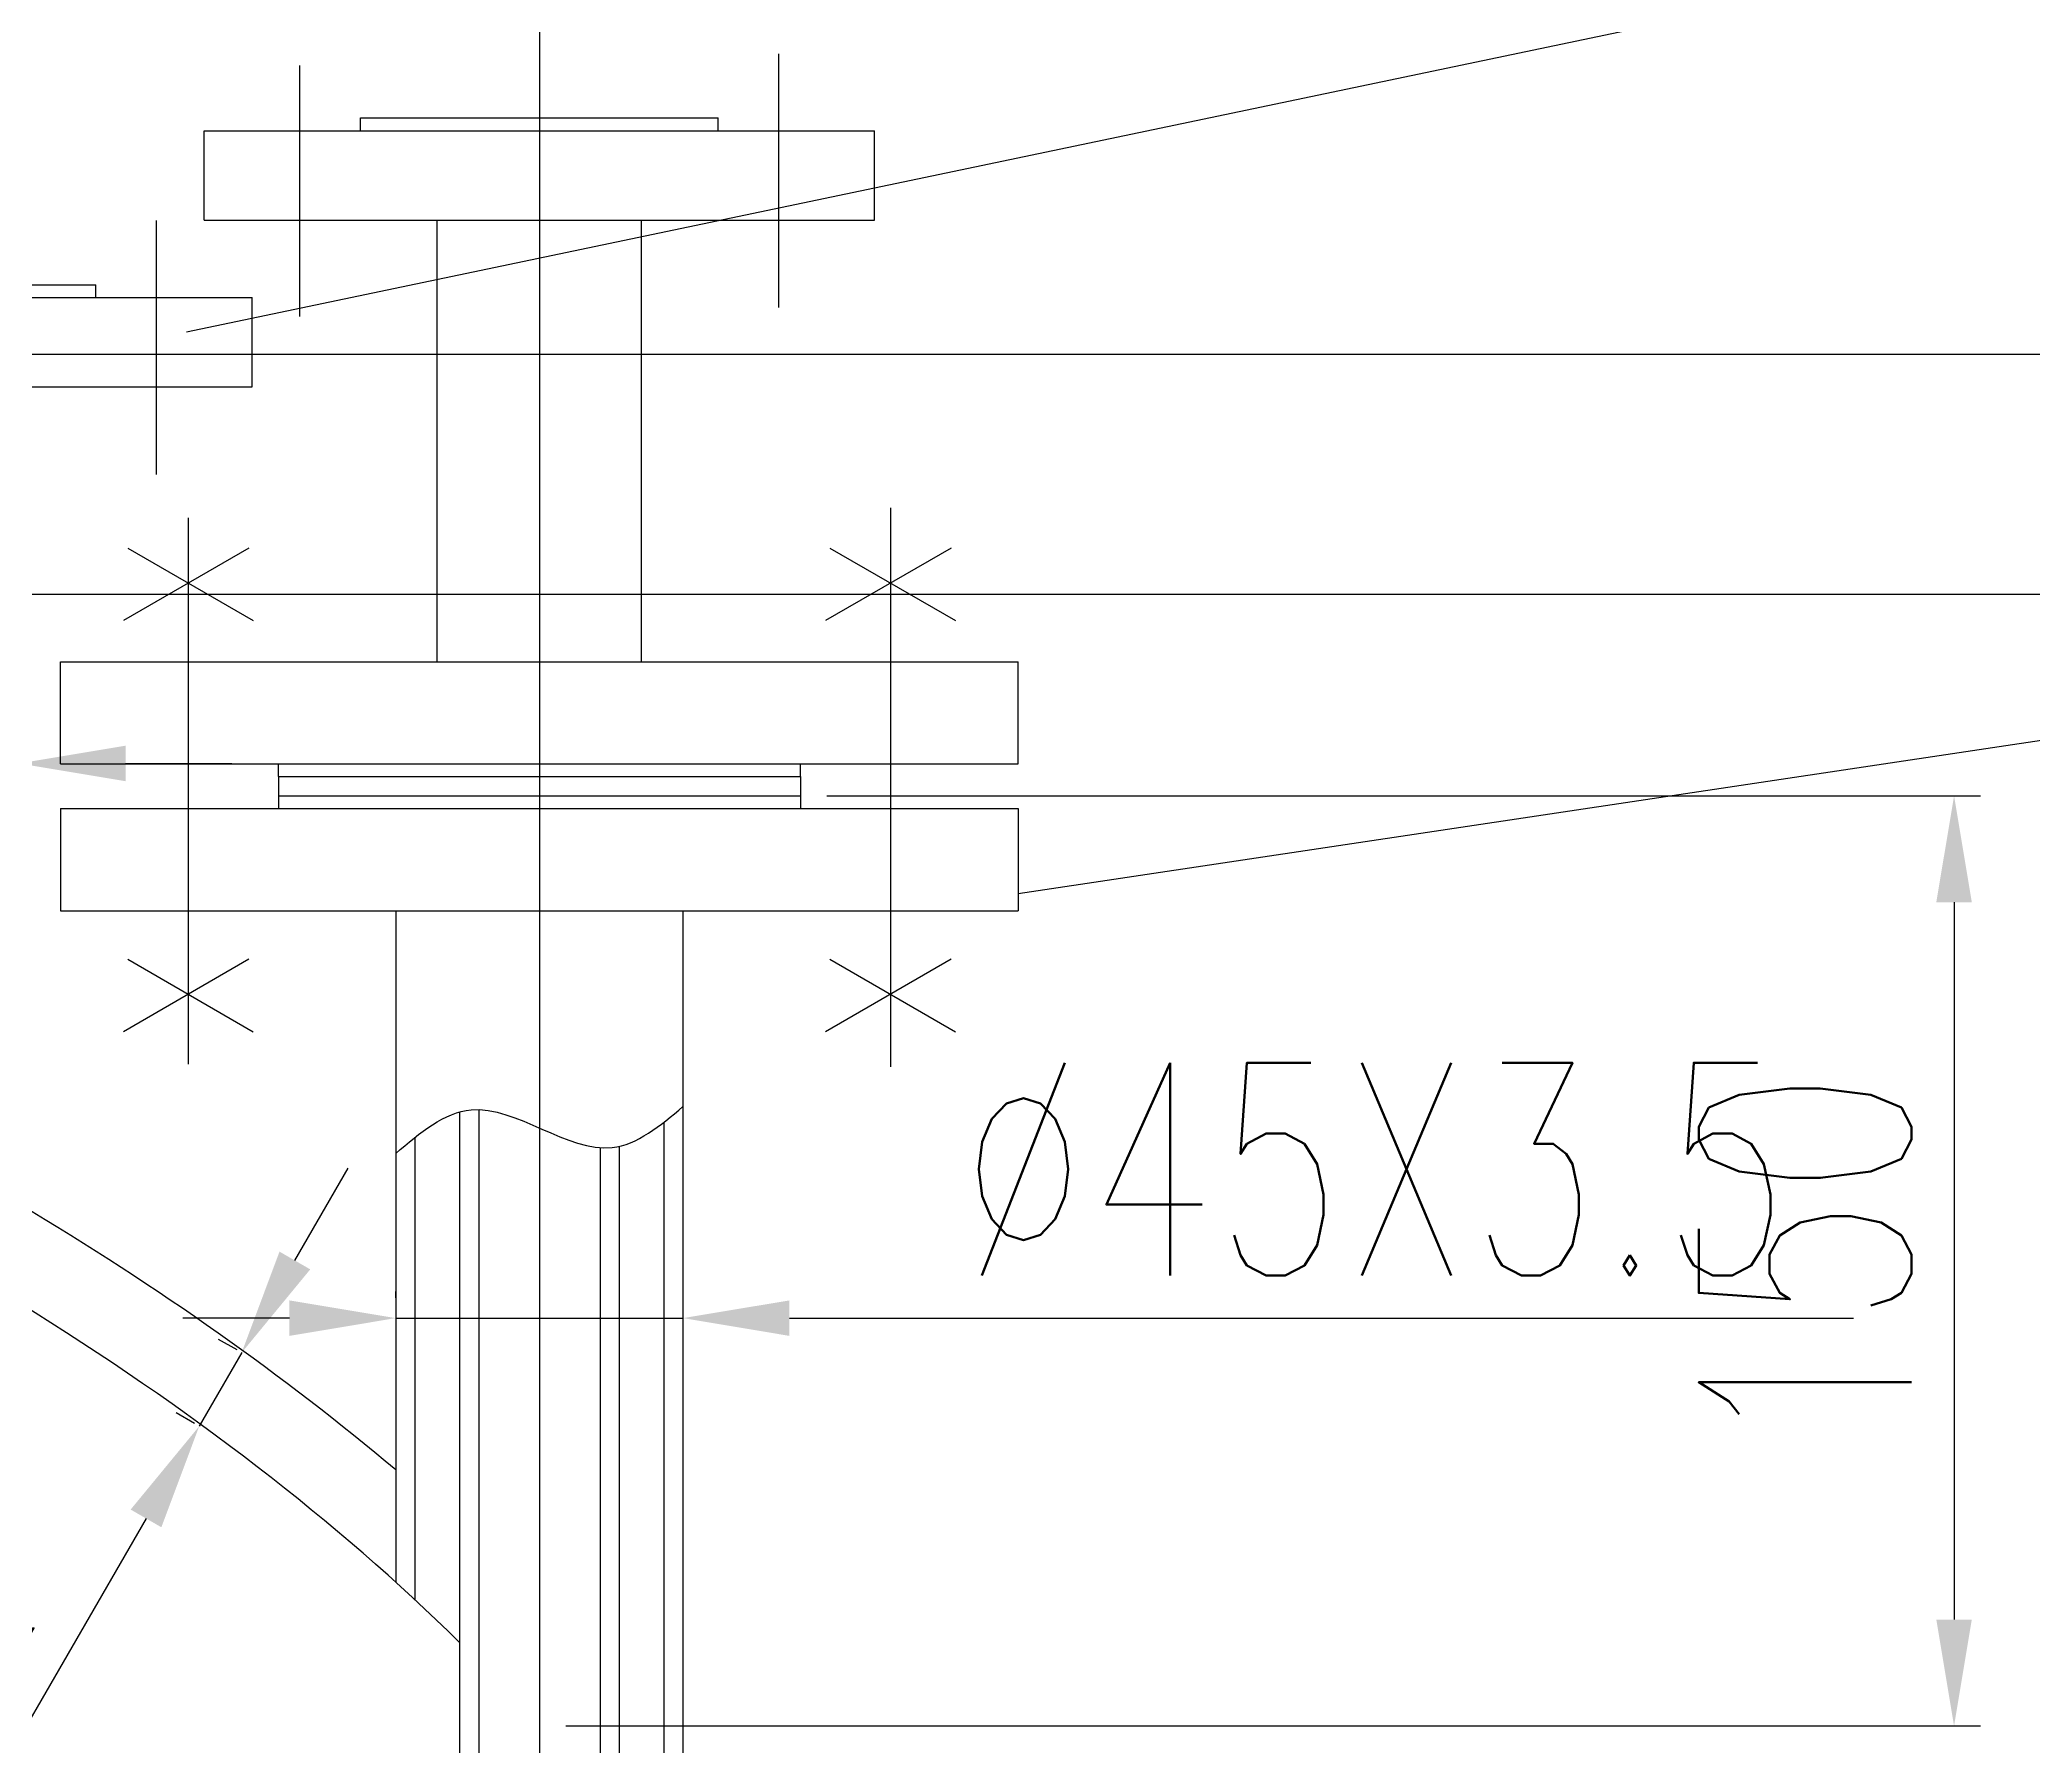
# Model space of a CAD drawing. Extents: x 174 to 768, y -773 to 68.
# Drawn here: x 418.7 to 465.51, y -183.38 to -143.32 of the extents above; entities that cross this region are included whole.
import ezdxf

# ---------------------------------------------------------------- set-up
doc = ezdxf.new("R2010")
doc.units = 0
doc.header["$MEASUREMENT"] = 0
doc.layers.get('DEFPOINTS').update_dxf_attribs({"linetype": 'CONTINUOUS', "lineweight": 30})
doc.layers.add('DIM', color=7, linetype='CONTINUOUS')
doc.styles.add('HZ5', font='romans.shx', dxfattribs={"width": 0.7, "height": 5, "bigfont": 'hztxt.shx'})
doc.dimstyles.new('机械制图iso', dxfattribs={"dimscale": 0, "dimtxt": 0.18, "dimasz": 2.5, "dimexe": 0.625, "dimexo": 0.625, "dimgap": 1, "dimtad": 1, "dimdec": 4, "dimzin": 0, "dimdsep": 46, "dimtxsty": 'HZ5', "dimcen": 0, "dimadec": 0, "dimazin": 0, "dimtfac": 1, "dimtdec": 4, "dimtmove": 0, "dimatfit": 2, "dimfxl": 0, "dimtolj": 1, "dimtzin": 0, "dimarcsym": 0})

# ---------------------------------------------------------------- blocks, each defined once
blk = doc.blocks.new('*D35')
at = {"layer": 'DEFPOINTS', "color": 0}
for p in [(382.813, -150.704), (440.413, -207.34), (492.811, -207.34)]:
    blk.add_point(p, dxfattribs=at)
at = {"layer": 'DIM', "color": 0, "lineweight": -2}
for p, q in [((383.438, -150.704), (493.436, -150.704)), ((492.811, -153.204), (492.811, -204.84)), ((441.038, -207.34), (493.436, -207.34))]:
    blk.add_line(p, q, dxfattribs=at)
at = {"layer": 'DIM', "color": 0}
for points in [[(492.394, -153.204), (493.228, -153.204), (492.811, -150.704)], [(492.394, -204.84), (493.228, -204.84), (492.811, -207.34)]]:
    blk.add_solid(points, dxfattribs=at)
at = {"layer": 'DIM', "color": 0, "insert": (489.311, -179.022), "char_height": 5, "attachment_point": 5, "rotation": 90, "style": 'HZ5'}
blk.add_mtext('\\A1;377', dxfattribs=at)
blk = doc.blocks.new('*D37')
at = {"layer": 'DEFPOINTS', "color": 0}
for p in [(413.413, -160.32), (413.413, -160.817), (418.213, -160.817)]:
    blk.add_point(p, dxfattribs=at)
at = {"layer": 'DIM', "color": 0, "lineweight": -2}
for p, q in [((413.413, -160.192), (413.413, -159.695)), ((418.213, -160.192), (418.213, -159.695)), ((410.913, -160.32), (390.913, -160.32)), ((418.213, -160.32), (413.413, -160.32)), ((420.713, -160.32), (423.213, -160.32))]:
    blk.add_line(p, q, dxfattribs=at)
at = {"layer": 'DIM', "color": 0}
for points in [[(410.913, -159.903), (410.913, -160.737), (413.413, -160.32)], [(420.713, -159.903), (420.713, -160.737), (418.213, -160.32)]]:
    blk.add_solid(points, dxfattribs=at)
at = {"layer": 'DIM', "color": 0, "insert": (399.663, -156.82), "char_height": 5, "attachment_point": 5, "style": 'HZ5'}
blk.add_mtext('\\A1;%%C32X3', dxfattribs=at)
blk = doc.blocks.new('*D41')
at = {"layer": 'DEFPOINTS', "color": 0}
for p in [(427.063, -173.499), (433.813, -173.35), (433.813, -173.499)]:
    blk.add_point(p, dxfattribs=at)
at = {"layer": 'DIM', "color": 0, "lineweight": -2}
for p, q in [((427.063, -172.874), (427.063, -172.725)), ((433.813, -172.874), (433.813, -172.725)), ((424.563, -173.35), (422.063, -173.35)), ((427.063, -173.35), (433.813, -173.35)), ((436.313, -173.35), (461.313, -173.35))]:
    blk.add_line(p, q, dxfattribs=at)
at = {"layer": 'DIM', "color": 0}
for points in [[(424.563, -172.934), (424.563, -173.767), (427.063, -173.35)], [(436.313, -172.934), (436.313, -173.767), (433.813, -173.35)]]:
    blk.add_solid(points, dxfattribs=at)
at = {"layer": 'DIM', "color": 0, "insert": (450.063, -169.85), "char_height": 5, "attachment_point": 5, "style": 'HZ5'}
blk.add_mtext('\\A1;%%c45X3.5', dxfattribs=at)
blk = doc.blocks.new('*D40')
at = {"layer": 'DEFPOINTS', "color": 0}
for p in [(436.571, -161.08), (430.438, -182.931), (463.68, -182.931)]:
    blk.add_point(p, dxfattribs=at)
at = {"layer": 'DIM', "color": 0, "lineweight": -2}
for p, q in [((437.196, -161.08), (464.305, -161.08)), ((463.68, -163.58), (463.68, -180.431)), ((431.063, -182.931), (464.305, -182.931))]:
    blk.add_line(p, q, dxfattribs=at)
at = {"layer": 'DIM', "color": 0}
for points in [[(463.263, -163.58), (464.097, -163.58), (463.68, -161.08)], [(463.263, -180.431), (464.097, -180.431), (463.68, -182.931)]]:
    blk.add_solid(points, dxfattribs=at)
at = {"layer": 'DIM', "color": 0, "insert": (460.18, -172.006), "char_height": 5, "attachment_point": 5, "rotation": 90, "style": 'HZ5'}
blk.add_mtext('\\A1;150', dxfattribs=at)
blk = doc.blocks.new('*D53')
at = {"layer": 'DEFPOINTS', "color": 0}
for p in [(348.313, -156.34), (440.413, -207.34), (478.158, -207.34)]:
    blk.add_point(p, dxfattribs=at)
at = {"layer": 'DIM', "color": 0, "lineweight": -2}
for p, q in [((348.938, -156.34), (478.783, -156.34)), ((478.158, -158.84), (478.158, -204.84)), ((441.038, -207.34), (478.783, -207.34))]:
    blk.add_line(p, q, dxfattribs=at)
at = {"layer": 'DIM', "color": 0}
for points in [[(477.741, -158.84), (478.575, -158.84), (478.158, -156.34)], [(477.741, -204.84), (478.575, -204.84), (478.158, -207.34)]]:
    blk.add_solid(points, dxfattribs=at)
at = {"layer": 'DIM', "color": 0, "insert": (474.658, -181.84), "char_height": 5, "attachment_point": 5, "rotation": 90, "style": 'HZ5'}
blk.add_mtext('\\A1;340', dxfattribs=at)
blk = doc.blocks.new('*D62')
at = {"layer": 'DEFPOINTS', "color": 0}
for p in [(423.874, -174.41), (422.445, -175.89), (422.876, -176.139)]:
    blk.add_point(p, dxfattribs=at)
at = {"layer": 'DIM', "color": 0, "lineweight": -2}
for p, q in [((424.693, -171.996), (425.943, -169.831)), ((423.333, -174.098), (422.902, -173.849)), ((423.443, -174.161), (422.445, -175.89)), ((422.335, -175.826), (421.904, -175.577)), ((421.195, -178.055), (416.361, -186.427))]:
    blk.add_line(p, q, dxfattribs=at)
at = {"layer": 'DIM', "color": 0}
for points in [[(424.332, -171.788), (425.054, -172.205), (423.443, -174.161)], [(420.834, -177.847), (421.556, -178.263), (422.445, -175.89)]]:
    blk.add_solid(points, dxfattribs=at)
at = {"layer": 'DIM', "color": 0, "insert": (415.122, -181.573), "char_height": 5, "attachment_point": 5, "rotation": 60, "style": 'HZ5'}
blk.add_mtext('\\A1;12', dxfattribs=at)
blk = doc.blocks.new('*D63')
at = {"layer": 'DEFPOINTS', "color": 0}
for p in [(367.48, -32.995), (492.811, -32.995), (382.813, -150.704)]:
    blk.add_point(p, dxfattribs=at)
at = {"layer": 'DIM', "color": 0, "lineweight": -2}
for p, q in [((368.105, -32.995), (493.436, -32.995)), ((492.811, -148.204), (492.811, -35.495)), ((383.438, -150.704), (493.436, -150.704))]:
    blk.add_line(p, q, dxfattribs=at)
at = {"layer": 'DIM', "color": 0}
for points in [[(492.394, -35.495), (493.228, -35.495), (492.811, -32.995)], [(492.394, -148.204), (493.228, -148.204), (492.811, -150.704)]]:
    blk.add_solid(points, dxfattribs=at)
at = {"layer": 'DIM', "color": 0, "insert": (489.311, -97.911), "char_height": 5, "attachment_point": 5, "rotation": 90, "style": 'HZ5'}
blk.add_mtext('\\A1;870', dxfattribs=at)
blk = doc.blocks.new('*D64')
at = {"layer": 'DEFPOINTS', "color": 0}
for p in [(359.046, 49.37), (318.446, -400.395), (498.697, -400.395)]:
    blk.add_point(p, dxfattribs=at)
at = {"layer": 'DIM', "color": 0, "lineweight": -2}
for p, q in [((359.671, 49.37), (499.322, 49.37)), ((498.697, 46.87), (498.697, -397.895)), ((319.071, -400.395), (499.322, -400.395))]:
    blk.add_line(p, q, dxfattribs=at)
at = {"layer": 'DIM', "color": 0}
for points in [[(498.28, 46.87), (499.114, 46.87), (498.697, 49.37)], [(498.28, -397.895), (499.114, -397.895), (498.697, -400.395)]]:
    blk.add_solid(points, dxfattribs=at)
at = {"layer": 'DIM', "color": 0, "insert": (495.197, -175.512), "char_height": 5, "attachment_point": 5, "rotation": 90, "style": 'HZ5'}
blk.add_mtext('\\A1;~3085', dxfattribs=at)

msp = doc.modelspace()

# ---------------------------------------------------------------- linework, layer by layer
at = {"layer": 'DIM'}
for p, q in [((422.1471, -150.18404), (500.93729, -133.68151)), ((436.06283, -149.61041), (436.06283, -143.65005)), ((424.81283, -149.82008), (424.81283, -143.92837)), ((422.56283, -145.45631), (438.31283, -145.45631)), ((422.56283, -147.55631), (422.56283, -145.45631)), ((426.23783, -145.15631), (434.63783, -145.15631)), ((426.23783, -145.45631), (426.23783, -145.15631)), ((434.63783, -145.45631), (434.63783, -145.15631)), ((438.31283, -147.55631), (438.31283, -145.45631)), ((421.43783, -153.52917), (421.43783, -147.56881)), ((422.56283, -147.55631), (438.31283, -147.55631)), ((428.03783, -157.93011), (428.03783, -147.55631)), ((432.83783, -157.93011), (432.83783, -147.55631)), ((411.61283, -149.07506), (420.01283, -149.07506)), ((420.01283, -149.37506), (420.01283, -149.07506)), ((407.93783, -149.37506), (423.68783, -149.37506)), ((423.68783, -151.47506), (423.68783, -149.37506)), ((407.93783, -151.47506), (423.68783, -151.47506)), ((438.68783, -154.31723), (438.68783, -167.44666)), ((422.18783, -154.55168), (422.18783, -167.38805)), ((441.68783, -163.37368), (500.93729, -154.50453)), ((423.61053, -155.26229), (420.66322, -156.96392)), ((420.76513, -155.26229), (423.71245, -156.96392)), ((440.11053, -155.26229), (437.16322, -156.96392)), ((437.26513, -155.26229), (440.21245, -156.96392)), ((419.18783, -157.93011), (441.68783, -157.93011)), ((419.18783, -160.33011), (419.18783, -157.93011)), ((441.68783, -160.33011), (441.68783, -157.93011)), ((419.18783, -160.33011), (441.68783, -160.33011)), ((424.30499, -160.63011), (424.30499, -160.33011)), ((436.57067, -160.63011), (436.57067, -160.33011)), ((424.30499, -160.63011), (436.57067, -160.63011)), ((424.30499, -160.63011), (424.30499, -161.08011)), ((436.57067, -160.63011), (436.57067, -161.08011)), ((419.18783, -161.38011), (441.68783, -161.38011)), ((419.18783, -161.38011), (419.18783, -163.78011)), ((424.30499, -161.08011), (436.57067, -161.08011)), ((424.30499, -161.08011), (424.30499, -161.38011)), ((436.57067, -161.08011), (436.57067, -161.38011)), ((441.68783, -161.38011), (441.68783, -163.78011)), ((419.18783, -163.78011), (441.68783, -163.78011)), ((427.06283, -163.78011), (427.06283, -179.55423)), ((433.81283, -163.78011), (433.81283, -187.28852)), ((423.61053, -164.92014), (420.66322, -166.62177)), ((420.76513, -164.92014), (423.71245, -166.62177)), ((440.11053, -164.92014), (437.16322, -166.62177)), ((437.26513, -164.92014), (440.21245, -166.62177)), ((428.56283, -168.50711), (428.56283, -221.01053)), ((429.01283, -168.45057), (429.01283, -221.01053)), ((433.36283, -168.74794), (433.36283, -186.6216)), ((427.51283, -169.10795), (427.51283, -179.96595)), ((431.86283, -169.34736), (431.86283, -221.01053)), ((432.31283, -169.31528), (432.31283, -221.01053))]:
    msp.add_line(p, q, dxfattribs=at)
at = {"layer": 'DIM', "ltscale": 10}
msp.add_line((430.43783, -141.21952), (430.43783, -321.9703), dxfattribs=at)
at = {"layer": 'DIM'}
for major_axis, ratio, start_param, end_param in [((-92.1, 0), 0.51140065, 3.68674392, 3.85067816), ((-90, 0), 0.5, 3.61137538, 3.82303231)]:
    msp.add_ellipse((348.31283, -201.33977), major_axis=major_axis, ratio=ratio, start_param=start_param, end_param=end_param, dxfattribs=at)
msp.add_spline([(427.06283, -169.47947), (428.83578, -168.45586), (432.14851, -169.3435), (433.81283, -168.3826)], degree=3, dxfattribs=at)

# ---------------------------------------------------------------- dimensions: what is measured, and where the dimension line sits
for base, p1, p2, text, picture, middle in [((498.69715, -400.39498), (359.04617, 49.3703), (318.44567, -400.39498), '~3085', '*D64', (495.19715, -175.51234)), ((492.81112, -207.33977), (382.81283, -150.70373), (440.41283, -207.33977), '377', '*D35', (489.31112, -179.02175)), ((478.15798, -207.33977), (348.31283, -156.33977), (440.41283, -207.33977), '340', '*D53', (474.65798, -181.83977)), ((463.67989, -182.93131), (436.57067, -161.08011), (430.43783, -182.93131), '150', '*D40', (460.17989, -172.00571))]:
    dim = msp.add_linear_dim(base=base, p1=p1, p2=p2, angle=90, text=text, dimstyle='机械制图iso', override={"dimscale": 1}, dxfattribs=at)
    dim.commit()
    dim.dimension.update_dxf_attribs({"geometry": picture, "text_midpoint": middle})
dim = msp.add_linear_dim(base=(492.81112, -32.99456), p1=(382.81283, -150.70373), p2=(367.4795, -32.99456), angle=90, text='870', dimstyle='机械制图iso', override={"dimscale": 1}, dxfattribs=at)
dim.commit()
dim.dimension.update_dxf_attribs({"geometry": '*D63', "text_midpoint": (492.81112, -97.91132), "dimtype": 160})
dim = msp.add_linear_dim(base=(413.41283, -160.32012), p1=(418.21283, -160.81748), p2=(413.41283, -160.81748), text='%%C32X3', dimstyle='机械制图iso', override={"dimscale": 1}, dxfattribs=at)
dim.commit()
dim.dimension.update_dxf_attribs({"geometry": '*D37', "text_midpoint": (399.66283, -156.82012)})
dim = msp.add_linear_dim(base=(433.81283, -173.35023), p1=(427.06283, -173.4986), p2=(433.81283, -173.4986), text='%%c45X3.5', dimstyle='机械制图iso', override={"dimscale": 1}, dxfattribs=at)
dim.commit()
dim.dimension.update_dxf_attribs({"geometry": '*D41', "text_midpoint": (450.06283, -173.35023), "dimtype": 160})
dim = msp.add_aligned_dim(p1=(423.87397, -174.41014), p2=(422.87591, -176.13884), distance=-0.4978, text='12', dimstyle='机械制图iso', override={"dimscale": 1}, dxfattribs=at)
dim.commit()
dim.dimension.update_dxf_attribs({"geometry": '*D62', "text_midpoint": (415.12205, -181.57332)})

doc.saveas('drawing.dxf')
